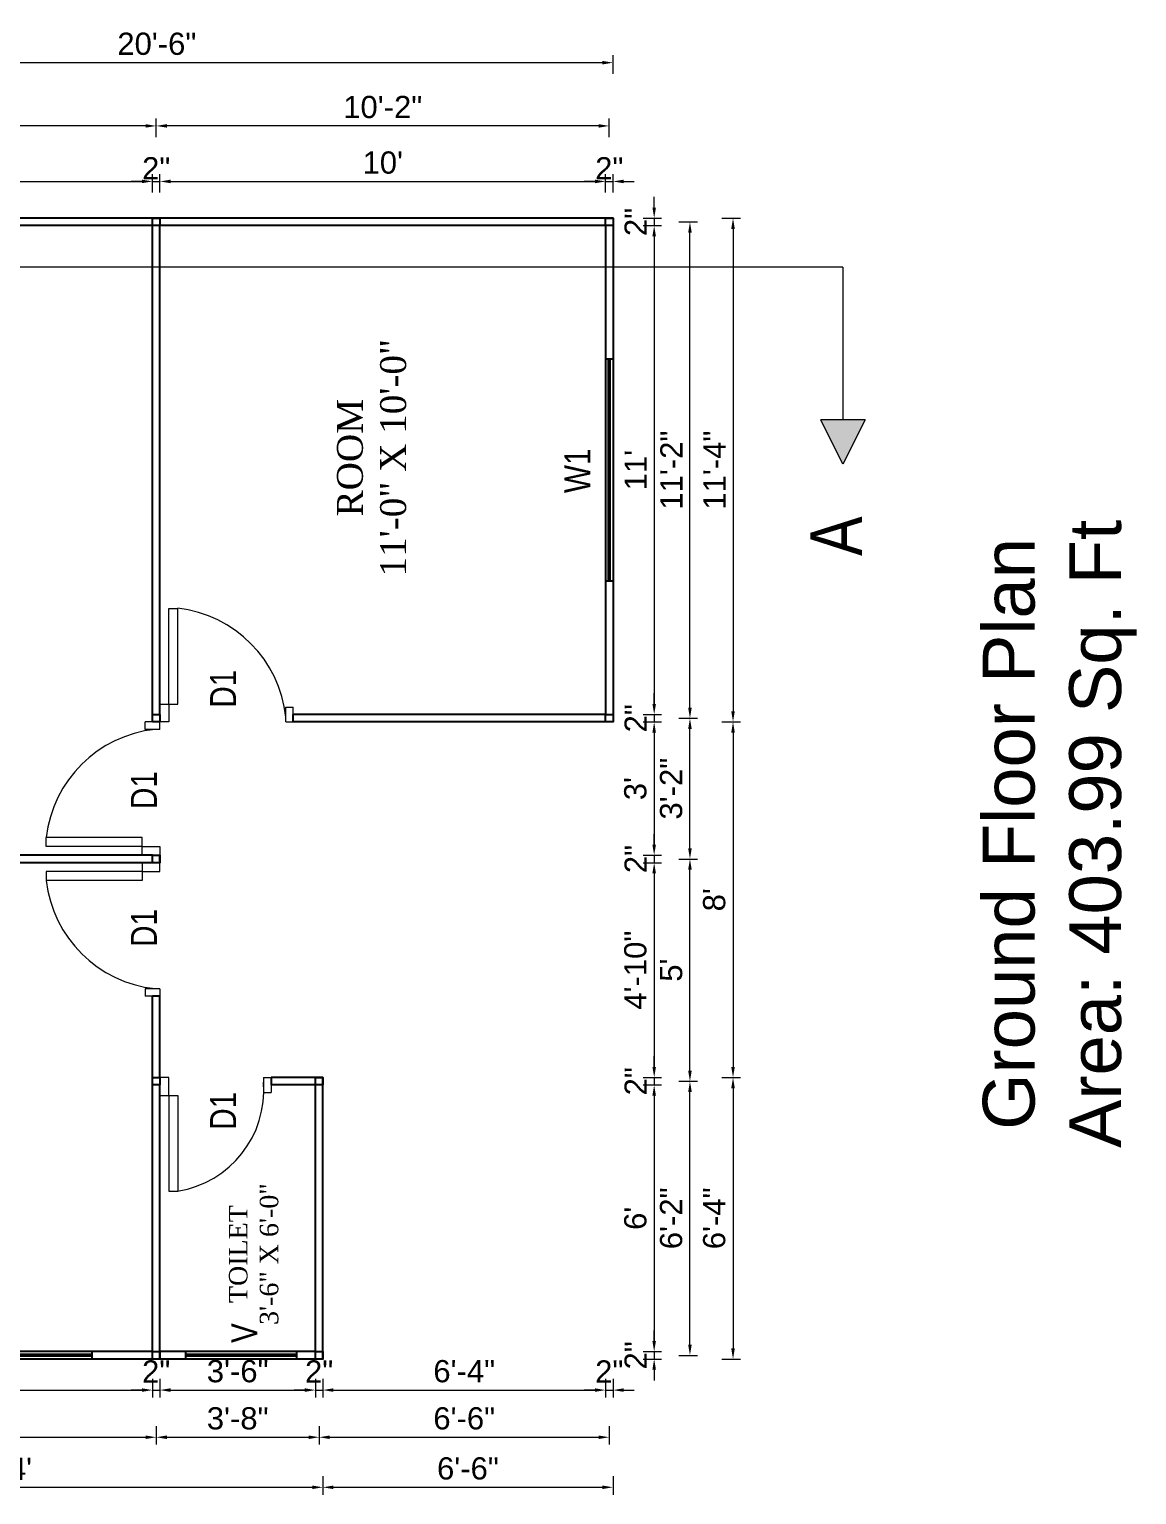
# Model space of a CAD drawing. Header units: inches. Extents: x 367408 to 389323, y -53247 to -41521.
# Drawn here: x 378810.4 to 379109.4, y -51469.4 to -51073.8 of the extents above; entities that cross this region are included whole.
import ezdxf

# ---------------------------------------------------------------- set-up
doc = ezdxf.new("R2010")
doc.units = ezdxf.units.IN
doc.header["$LTSCALE"] = 2
doc.header["$MEASUREMENT"] = 0
doc.header["$PDMODE"] = 34
doc.layers.get('0').update_dxf_attribs({"linetype": 'CONTINUOUS'})
doc.layers.get('DEFPOINTS').update_dxf_attribs({"color": 141, "linetype": 'CONTINUOUS'})
for name, color, linetype, lineweight in [('dimension', 160, 'CONTINUOUS', 15), ('OUTLINE', 1, 'CONTINUOUS', 25), ('steps', 253, 'CONTINUOUS', 20)]:
    doc.layers.add(name, color=color, linetype=linetype, lineweight=lineweight)
doc.styles.add('Lettring Text', font='arial.ttf')
doc.styles.get("Standard").update_dxf_attribs({"font": 'ARIALN.TTF'})
doc.dimstyles.new('Copy of Standard', dxfattribs={"dimtxt": 6, "dimasz": 2.875, "dimexe": 2, "dimexo": 4, "dimgap": 2, "dimtad": 1, "dimdec": 0, "dimrnd": 1, "dimzin": 0, "dimdsep": 46, "dimlunit": 4, "dimtxsty": 'Lettring Text', "dimcen": 0.1, "dimclrd": 7, "dimclre": 7, "dimclrt": 7, "dimazin": 0, "dimtfac": 0.645, "dimtdec": 0, "dimtmove": 1, "dimatfit": 0, "dimfxl": 3, "dimfxlon": 1, "dimtfillclr": 256, "dimtolj": 1, "dimtzin": 0, "dimlwd": -1, "dimlwe": -1, "dimarcsym": 2})

# ---------------------------------------------------------------- blocks, each defined once
blk = doc.blocks.new('*D1173')
at = {"layer": 'DEFPOINTS', "color": 0, "ltscale": 0.5, "transparency": 16777216}
for p in [(378968.04, -51124.83), (378968.04, -51126.83), (378979.16, -51126.83)]:
    blk.add_point(p, dxfattribs=at)
at = {"layer": 'steps', "color": 7, "ltscale": 0.5, "transparency": 16777216}
for p, q in [((378979.16, -51121.95), (378979.16, -51119.08)), ((378976.16, -51124.83), (378981.16, -51124.83)), ((378976.16, -51126.83), (378981.16, -51126.83)), ((378979.16, -51124.83), (378979.16, -51126.83)), ((378979.16, -51129.7), (378979.16, -51132.58))]:
    blk.add_line(p, q, dxfattribs=at)
for points in [[(378978.68, -51121.95), (378979.64, -51121.95), (378979.16, -51124.83)], [(378978.68, -51129.7), (378979.64, -51129.7), (378979.16, -51126.83)]]:
    blk.add_solid(points, dxfattribs=at)
at = {"layer": 'steps', "color": 7, "ltscale": 0.5, "transparency": 16777216, "insert": (378974.15, -51125.83), "char_height": 6, "attachment_point": 5, "rotation": 90, "style": 'Lettring Text'}
blk.add_mtext('\\A1;2"', dxfattribs=at)
blk = doc.blocks.new('*D1174')
at = {"layer": 'DEFPOINTS', "color": 0, "ltscale": 0.5, "transparency": 16777216}
for p in [(378968.04, -51126.83), (378968.04, -51258.83), (378979.16, -51258.83)]:
    blk.add_point(p, dxfattribs=at)
at = {"layer": 'steps', "color": 7, "ltscale": 0.5, "transparency": 16777216}
for p, q in [((378976.16, -51126.83), (378981.16, -51126.83)), ((378979.16, -51129.7), (378979.16, -51255.95)), ((378976.16, -51258.83), (378981.16, -51258.83))]:
    blk.add_line(p, q, dxfattribs=at)
for points in [[(378978.68, -51129.7), (378979.64, -51129.7), (378979.16, -51126.83)], [(378978.68, -51255.95), (378979.64, -51255.95), (378979.16, -51258.83)]]:
    blk.add_solid(points, dxfattribs=at)
at = {"layer": 'steps', "color": 7, "ltscale": 0.5, "transparency": 16777216, "insert": (378974.15, -51192.83), "char_height": 6, "attachment_point": 5, "rotation": 90, "style": 'Lettring Text'}
blk.add_mtext("\\A1;11'", dxfattribs=at)
blk = doc.blocks.new('*D1175')
at = {"layer": 'DEFPOINTS', "color": 0, "ltscale": 0.5, "transparency": 16777216}
for p in [(378968.04, -51258.83), (378968.04, -51260.83), (378979.16, -51260.83)]:
    blk.add_point(p, dxfattribs=at)
at = {"layer": 'steps', "color": 7, "ltscale": 0.5, "transparency": 16777216}
for p, q in [((378979.16, -51255.95), (378979.16, -51253.08)), ((378976.16, -51258.83), (378981.16, -51258.83)), ((378976.16, -51260.83), (378981.16, -51260.83)), ((378979.16, -51258.83), (378979.16, -51260.83)), ((378979.16, -51263.7), (378979.16, -51266.58))]:
    blk.add_line(p, q, dxfattribs=at)
for points in [[(378978.68, -51255.95), (378979.64, -51255.95), (378979.16, -51258.83)], [(378978.68, -51263.7), (378979.64, -51263.7), (378979.16, -51260.83)]]:
    blk.add_solid(points, dxfattribs=at)
at = {"layer": 'steps', "color": 7, "ltscale": 0.5, "transparency": 16777216, "insert": (378974.15, -51259.83), "char_height": 6, "attachment_point": 5, "rotation": 90, "style": 'Lettring Text'}
blk.add_mtext('\\A1;2"', dxfattribs=at)
blk = doc.blocks.new('*D1176')
at = {"layer": 'DEFPOINTS', "color": 0, "ltscale": 0.5, "transparency": 16777216}
for p in [(378968.04, -51260.83), (378845.7, -51296.83), (378979.16, -51296.83)]:
    blk.add_point(p, dxfattribs=at)
at = {"layer": 'steps', "color": 7, "ltscale": 0.5, "transparency": 16777216}
for p, q in [((378976.16, -51260.83), (378981.16, -51260.83)), ((378979.16, -51263.7), (378979.16, -51293.95)), ((378976.16, -51296.83), (378981.16, -51296.83))]:
    blk.add_line(p, q, dxfattribs=at)
for points in [[(378978.68, -51263.7), (378979.64, -51263.7), (378979.16, -51260.83)], [(378978.68, -51293.95), (378979.64, -51293.95), (378979.16, -51296.83)]]:
    blk.add_solid(points, dxfattribs=at)
at = {"layer": 'steps', "color": 7, "ltscale": 0.5, "transparency": 16777216, "insert": (378974.09, -51278.83), "char_height": 6, "attachment_point": 5, "rotation": 90, "style": 'Lettring Text'}
blk.add_mtext("\\A1;3'", dxfattribs=at)
blk = doc.blocks.new('*D1177')
at = {"layer": 'DEFPOINTS', "color": 0, "ltscale": 0.5, "transparency": 16777216}
for p in [(378845.7, -51296.83), (378845.7, -51298.83), (378979.16, -51298.83)]:
    blk.add_point(p, dxfattribs=at)
at = {"layer": 'steps', "color": 7, "ltscale": 0.5, "transparency": 16777216}
for p, q in [((378979.16, -51293.95), (378979.16, -51291.08)), ((378976.16, -51296.83), (378981.16, -51296.83)), ((378979.16, -51296.83), (378979.16, -51298.83)), ((378976.16, -51298.83), (378981.16, -51298.83)), ((378979.16, -51301.7), (378979.16, -51304.58))]:
    blk.add_line(p, q, dxfattribs=at)
for points in [[(378978.68, -51293.95), (378979.64, -51293.95), (378979.16, -51296.83)], [(378978.68, -51301.7), (378979.64, -51301.7), (378979.16, -51298.83)]]:
    blk.add_solid(points, dxfattribs=at)
at = {"layer": 'steps', "color": 7, "ltscale": 0.5, "transparency": 16777216, "insert": (378974.15, -51297.83), "char_height": 6, "attachment_point": 5, "rotation": 90, "style": 'Lettring Text'}
blk.add_mtext('\\A1;2"', dxfattribs=at)
blk = doc.blocks.new('*D1178')
at = {"layer": 'DEFPOINTS', "color": 0, "ltscale": 0.5, "transparency": 16777216}
for p in [(378845.7, -51298.83), (378889.7, -51356.83), (378979.16, -51356.83)]:
    blk.add_point(p, dxfattribs=at)
at = {"layer": 'steps', "color": 7, "ltscale": 0.5, "transparency": 16777216}
for p, q in [((378976.16, -51298.83), (378981.16, -51298.83)), ((378979.16, -51301.7), (378979.16, -51353.95)), ((378976.16, -51356.83), (378981.16, -51356.83))]:
    blk.add_line(p, q, dxfattribs=at)
for points in [[(378978.68, -51301.7), (378979.64, -51301.7), (378979.16, -51298.83)], [(378978.68, -51353.95), (378979.64, -51353.95), (378979.16, -51356.83)]]:
    blk.add_solid(points, dxfattribs=at)
at = {"layer": 'steps', "color": 7, "ltscale": 0.5, "transparency": 16777216, "insert": (378974.1, -51327.83), "char_height": 6, "attachment_point": 5, "rotation": 90, "style": 'Lettring Text'}
blk.add_mtext('\\A1;4\'-10"', dxfattribs=at)
blk = doc.blocks.new('*D1179')
at = {"layer": 'DEFPOINTS', "color": 0, "ltscale": 0.5, "transparency": 16777216}
for p in [(378889.7, -51356.83), (378889.7, -51358.83), (378979.16, -51358.83)]:
    blk.add_point(p, dxfattribs=at)
at = {"layer": 'steps', "color": 7, "ltscale": 0.5, "transparency": 16777216}
for p, q in [((378979.16, -51353.95), (378979.16, -51351.08)), ((378976.16, -51356.83), (378981.16, -51356.83)), ((378979.16, -51356.83), (378979.16, -51358.83)), ((378976.16, -51358.83), (378981.16, -51358.83)), ((378979.16, -51361.7), (378979.16, -51364.58))]:
    blk.add_line(p, q, dxfattribs=at)
for points in [[(378978.68, -51353.95), (378979.64, -51353.95), (378979.16, -51356.83)], [(378978.68, -51361.7), (378979.64, -51361.7), (378979.16, -51358.83)]]:
    blk.add_solid(points, dxfattribs=at)
at = {"layer": 'steps', "color": 7, "ltscale": 0.5, "transparency": 16777216, "insert": (378974.15, -51357.83), "char_height": 6, "attachment_point": 5, "rotation": 90, "style": 'Lettring Text'}
blk.add_mtext('\\A1;2"', dxfattribs=at)
blk = doc.blocks.new('*D1180')
at = {"layer": 'DEFPOINTS', "color": 0, "ltscale": 0.5, "transparency": 16777216}
for p in [(378889.7, -51358.83), (378889.7, -51430.83), (378979.16, -51430.83)]:
    blk.add_point(p, dxfattribs=at)
at = {"layer": 'steps', "color": 7, "ltscale": 0.5, "transparency": 16777216}
for p, q in [((378976.16, -51358.83), (378981.16, -51358.83)), ((378979.16, -51361.7), (378979.16, -51427.95)), ((378976.16, -51430.83), (378981.16, -51430.83))]:
    blk.add_line(p, q, dxfattribs=at)
for points in [[(378978.68, -51361.7), (378979.64, -51361.7), (378979.16, -51358.83)], [(378978.68, -51427.95), (378979.64, -51427.95), (378979.16, -51430.83)]]:
    blk.add_solid(points, dxfattribs=at)
at = {"layer": 'steps', "color": 7, "ltscale": 0.5, "transparency": 16777216, "insert": (378974.1, -51394.83), "char_height": 6, "attachment_point": 5, "rotation": 90, "style": 'Lettring Text'}
blk.add_mtext("\\A1;6'", dxfattribs=at)
blk = doc.blocks.new('*D1181')
at = {"layer": 'DEFPOINTS', "color": 0, "ltscale": 0.5, "transparency": 16777216}
for p in [(378889.7, -51430.83), (378889.7, -51432.83), (378979.16, -51432.83)]:
    blk.add_point(p, dxfattribs=at)
at = {"layer": 'steps', "color": 7, "ltscale": 0.5, "transparency": 16777216}
for p, q in [((378979.16, -51427.95), (378979.16, -51425.08)), ((378976.16, -51430.83), (378981.16, -51430.83)), ((378979.16, -51430.83), (378979.16, -51432.83)), ((378976.16, -51432.83), (378981.16, -51432.83)), ((378979.16, -51435.7), (378979.16, -51438.58))]:
    blk.add_line(p, q, dxfattribs=at)
for points in [[(378978.68, -51427.95), (378979.64, -51427.95), (378979.16, -51430.83)], [(378978.68, -51435.7), (378979.64, -51435.7), (378979.16, -51432.83)]]:
    blk.add_solid(points, dxfattribs=at)
at = {"layer": 'steps', "color": 7, "ltscale": 0.5, "transparency": 16777216, "insert": (378974.15, -51431.83), "char_height": 6, "attachment_point": 5, "rotation": 90, "style": 'Lettring Text'}
blk.add_mtext('\\A1;2"', dxfattribs=at)
blk = doc.blocks.new('*D1182')
at = {"layer": 'DEFPOINTS', "color": 0, "ltscale": 0.5, "transparency": 16777216}
for p in [(378888.7, -51357.83), (378988.82, -51357.83), (378888.7, -51431.83)]:
    blk.add_point(p, dxfattribs=at)
at = {"layer": 'steps', "color": 7, "ltscale": 0.5, "transparency": 16777216}
for p, q in [((378985.82, -51357.83), (378990.82, -51357.83)), ((378988.82, -51428.95), (378988.82, -51360.7)), ((378985.82, -51431.83), (378990.82, -51431.83))]:
    blk.add_line(p, q, dxfattribs=at)
for points in [[(378988.34, -51360.7), (378989.3, -51360.7), (378988.82, -51357.83)], [(378988.34, -51428.95), (378989.3, -51428.95), (378988.82, -51431.83)]]:
    blk.add_solid(points, dxfattribs=at)
at = {"layer": 'steps', "color": 7, "ltscale": 0.5, "transparency": 16777216, "insert": (378983.76, -51394.83), "char_height": 6, "attachment_point": 5, "rotation": 90, "style": 'Lettring Text'}
blk.add_mtext('\\A1;6\'-2"', dxfattribs=at)
blk = doc.blocks.new('*D1183')
at = {"layer": 'DEFPOINTS', "color": 0, "ltscale": 0.5, "transparency": 16777216}
for p in [(378844.7, -51297.83), (378988.82, -51297.83), (378888.7, -51357.83)]:
    blk.add_point(p, dxfattribs=at)
at = {"layer": 'steps', "color": 7, "ltscale": 0.5, "transparency": 16777216}
for p, q in [((378985.82, -51297.83), (378990.82, -51297.83)), ((378988.82, -51354.95), (378988.82, -51300.7)), ((378985.82, -51357.83), (378990.82, -51357.83))]:
    blk.add_line(p, q, dxfattribs=at)
for points in [[(378988.34, -51300.7), (378989.3, -51300.7), (378988.82, -51297.83)], [(378988.34, -51354.95), (378989.3, -51354.95), (378988.82, -51357.83)]]:
    blk.add_solid(points, dxfattribs=at)
at = {"layer": 'steps', "color": 7, "ltscale": 0.5, "transparency": 16777216, "insert": (378983.77, -51327.83), "char_height": 6, "attachment_point": 5, "rotation": 90, "style": 'Lettring Text'}
blk.add_mtext("\\A1;5'", dxfattribs=at)
blk = doc.blocks.new('*D1184')
at = {"layer": 'DEFPOINTS', "color": 0, "ltscale": 0.5, "transparency": 16777216}
for p in [(378844.7, -51259.83), (378988.82, -51259.83), (378844.7, -51297.83)]:
    blk.add_point(p, dxfattribs=at)
at = {"layer": 'steps', "color": 7, "ltscale": 0.5, "transparency": 16777216}
for p, q in [((378985.82, -51259.83), (378990.82, -51259.83)), ((378988.82, -51294.95), (378988.82, -51262.7)), ((378985.82, -51297.83), (378990.82, -51297.83))]:
    blk.add_line(p, q, dxfattribs=at)
for points in [[(378988.34, -51262.7), (378989.3, -51262.7), (378988.82, -51259.83)], [(378988.34, -51294.95), (378989.3, -51294.95), (378988.82, -51297.83)]]:
    blk.add_solid(points, dxfattribs=at)
at = {"layer": 'steps', "color": 7, "ltscale": 0.5, "transparency": 16777216, "insert": (378983.76, -51278.83), "char_height": 6, "attachment_point": 5, "rotation": 90, "style": 'Lettring Text'}
blk.add_mtext('\\A1;3\'-2"', dxfattribs=at)
blk = doc.blocks.new('*D1185')
at = {"layer": 'DEFPOINTS', "color": 0, "ltscale": 0.5, "transparency": 16777216}
for p in [(378967.04, -51125.83), (378988.82, -51125.83), (378844.7, -51259.83)]:
    blk.add_point(p, dxfattribs=at)
at = {"layer": 'steps', "color": 7, "ltscale": 0.5, "transparency": 16777216}
for p, q in [((378985.82, -51125.83), (378990.82, -51125.83)), ((378988.82, -51256.95), (378988.82, -51128.7)), ((378985.82, -51259.83), (378990.82, -51259.83))]:
    blk.add_line(p, q, dxfattribs=at)
for points in [[(378988.34, -51128.7), (378989.3, -51128.7), (378988.82, -51125.83)], [(378988.34, -51256.95), (378989.3, -51256.95), (378988.82, -51259.83)]]:
    blk.add_solid(points, dxfattribs=at)
at = {"layer": 'steps', "color": 7, "ltscale": 0.5, "transparency": 16777216, "insert": (378983.81, -51192.83), "char_height": 6, "attachment_point": 5, "rotation": 90, "style": 'Lettring Text'}
blk.add_mtext('\\A1;11\'-2"', dxfattribs=at)
blk = doc.blocks.new('*D1186')
at = {"layer": 'DEFPOINTS', "color": 0, "ltscale": 0.5, "transparency": 16777216}
for p in [(378968.04, -51124.83), (378968.04, -51260.83), (379000.45, -51260.83)]:
    blk.add_point(p, dxfattribs=at)
at = {"layer": 'steps', "color": 7, "ltscale": 0.5, "transparency": 16777216}
for p, q in [((378997.45, -51124.83), (379002.45, -51124.83)), ((379000.45, -51127.7), (379000.45, -51257.95)), ((378997.45, -51260.83), (379002.45, -51260.83))]:
    blk.add_line(p, q, dxfattribs=at)
for points in [[(378999.97, -51127.7), (379000.93, -51127.7), (379000.45, -51124.83)], [(378999.97, -51257.95), (379000.93, -51257.95), (379000.45, -51260.83)]]:
    blk.add_solid(points, dxfattribs=at)
at = {"layer": 'steps', "color": 7, "ltscale": 0.5, "transparency": 16777216, "insert": (378995.44, -51192.83), "char_height": 6, "attachment_point": 5, "rotation": 90, "style": 'Lettring Text'}
blk.add_mtext('\\A1;11\'-4"', dxfattribs=at)
blk = doc.blocks.new('*D1187')
at = {"layer": 'DEFPOINTS', "color": 0, "ltscale": 0.5, "transparency": 16777216}
for p in [(378968.04, -51260.83), (378889.7, -51356.83), (379000.45, -51356.83)]:
    blk.add_point(p, dxfattribs=at)
at = {"layer": 'steps', "color": 7, "ltscale": 0.5, "transparency": 16777216}
for p, q in [((378997.45, -51260.83), (379002.45, -51260.83)), ((379000.45, -51263.7), (379000.45, -51353.95)), ((378997.45, -51356.83), (379002.45, -51356.83))]:
    blk.add_line(p, q, dxfattribs=at)
for points in [[(378999.97, -51263.7), (379000.93, -51263.7), (379000.45, -51260.83)], [(378999.97, -51353.95), (379000.93, -51353.95), (379000.45, -51356.83)]]:
    blk.add_solid(points, dxfattribs=at)
at = {"layer": 'steps', "color": 7, "ltscale": 0.5, "transparency": 16777216, "insert": (378995.39, -51308.83), "char_height": 6, "attachment_point": 5, "rotation": 90, "style": 'Lettring Text'}
blk.add_mtext("\\A1;8'", dxfattribs=at)
blk = doc.blocks.new('*D1188')
at = {"layer": 'DEFPOINTS', "color": 0, "ltscale": 0.5, "transparency": 16777216}
for p in [(378889.7, -51356.83), (378889.7, -51432.83), (379000.45, -51432.83)]:
    blk.add_point(p, dxfattribs=at)
at = {"layer": 'steps', "color": 7, "ltscale": 0.5, "transparency": 16777216}
for p, q in [((378997.45, -51356.83), (379002.45, -51356.83)), ((379000.45, -51359.7), (379000.45, -51429.95)), ((378997.45, -51432.83), (379002.45, -51432.83))]:
    blk.add_line(p, q, dxfattribs=at)
for points in [[(378999.97, -51359.7), (379000.93, -51359.7), (379000.45, -51356.83)], [(378999.97, -51429.95), (379000.93, -51429.95), (379000.45, -51432.83)]]:
    blk.add_solid(points, dxfattribs=at)
at = {"layer": 'steps', "color": 7, "ltscale": 0.5, "transparency": 16777216, "insert": (378995.39, -51394.83), "char_height": 6, "attachment_point": 5, "rotation": 90, "style": 'Lettring Text'}
blk.add_mtext('\\A1;6\'-4"', dxfattribs=at)
blk = doc.blocks.new('*D1190')
at = {"layer": 'DEFPOINTS', "color": 0, "ltscale": 0.5, "transparency": 16777216}
for p in [(378723.7, -51432.83), (378843.7, -51432.83), (378843.7, -51441.21)]:
    blk.add_point(p, dxfattribs=at)
at = {"layer": 'steps', "color": 7, "ltscale": 0.5, "transparency": 16777216}
for p, q in [((378723.7, -51438.21), (378723.7, -51443.21)), ((378843.7, -51438.21), (378843.7, -51443.21)), ((378726.57, -51441.21), (378840.82, -51441.21))]:
    blk.add_line(p, q, dxfattribs=at)
for points in [[(378726.57, -51440.73), (378726.57, -51441.68), (378723.7, -51441.21)], [(378840.82, -51440.73), (378840.82, -51441.68), (378843.7, -51441.21)]]:
    blk.add_solid(points, dxfattribs=at)
at = {"layer": 'steps', "color": 7, "ltscale": 0.5, "transparency": 16777216, "insert": (378783.7, -51436.14), "char_height": 6, "attachment_point": 5, "style": 'Lettring Text'}
blk.add_mtext("\\A1;10'", dxfattribs=at)
blk = doc.blocks.new('*D1191')
at = {"layer": 'DEFPOINTS', "color": 0, "ltscale": 0.5, "transparency": 16777216}
for p in [(378843.7, -51432.83), (378845.7, -51432.83), (378845.7, -51441.21)]:
    blk.add_point(p, dxfattribs=at)
at = {"layer": 'steps', "color": 7, "ltscale": 0.5, "transparency": 16777216}
for p, q in [((378843.7, -51438.21), (378843.7, -51443.21)), ((378845.7, -51438.21), (378845.7, -51443.21)), ((378840.82, -51441.21), (378837.95, -51441.21)), ((378843.7, -51441.21), (378845.7, -51441.21)), ((378848.57, -51441.21), (378851.45, -51441.21))]:
    blk.add_line(p, q, dxfattribs=at)
for points in [[(378840.82, -51440.73), (378840.82, -51441.68), (378843.7, -51441.21)], [(378848.57, -51440.73), (378848.57, -51441.68), (378845.7, -51441.21)]]:
    blk.add_solid(points, dxfattribs=at)
at = {"layer": 'steps', "color": 7, "ltscale": 0.5, "transparency": 16777216, "insert": (378844.7, -51436.19), "char_height": 6, "attachment_point": 5, "style": 'Lettring Text'}
blk.add_mtext('\\A1;2"', dxfattribs=at)
blk = doc.blocks.new('*D1192')
at = {"layer": 'DEFPOINTS', "color": 0, "ltscale": 0.5, "transparency": 16777216}
for p in [(378845.7, -51432.83), (378887.7, -51432.83), (378887.7, -51441.21)]:
    blk.add_point(p, dxfattribs=at)
at = {"layer": 'steps', "color": 7, "ltscale": 0.5, "transparency": 16777216}
for p, q in [((378845.7, -51438.21), (378845.7, -51443.21)), ((378887.7, -51438.21), (378887.7, -51443.21)), ((378848.57, -51441.21), (378884.82, -51441.21))]:
    blk.add_line(p, q, dxfattribs=at)
for points in [[(378848.57, -51440.73), (378848.57, -51441.68), (378845.7, -51441.21)], [(378884.82, -51440.73), (378884.82, -51441.68), (378887.7, -51441.21)]]:
    blk.add_solid(points, dxfattribs=at)
at = {"layer": 'steps', "color": 7, "ltscale": 0.5, "transparency": 16777216, "insert": (378866.7, -51436.14), "char_height": 6, "attachment_point": 5, "style": 'Lettring Text'}
blk.add_mtext('\\A1;3\'-6"', dxfattribs=at)
blk = doc.blocks.new('*D1193')
at = {"layer": 'DEFPOINTS', "color": 0, "ltscale": 0.5, "transparency": 16777216}
for p in [(378887.7, -51432.83), (378889.7, -51432.83), (378889.7, -51441.21)]:
    blk.add_point(p, dxfattribs=at)
at = {"layer": 'steps', "color": 7, "ltscale": 0.5, "transparency": 16777216}
for p, q in [((378887.7, -51438.21), (378887.7, -51443.21)), ((378889.7, -51438.21), (378889.7, -51443.21)), ((378884.82, -51441.21), (378881.95, -51441.21)), ((378887.7, -51441.21), (378889.7, -51441.21)), ((378892.57, -51441.21), (378895.45, -51441.21))]:
    blk.add_line(p, q, dxfattribs=at)
for points in [[(378884.82, -51440.73), (378884.82, -51441.68), (378887.7, -51441.21)], [(378892.57, -51440.73), (378892.57, -51441.68), (378889.7, -51441.21)]]:
    blk.add_solid(points, dxfattribs=at)
at = {"layer": 'steps', "color": 7, "ltscale": 0.5, "transparency": 16777216, "insert": (378888.7, -51436.19), "char_height": 6, "attachment_point": 5, "style": 'Lettring Text'}
blk.add_mtext('\\A1;2"', dxfattribs=at)
blk = doc.blocks.new('*D1194')
at = {"layer": 'DEFPOINTS', "color": 0, "ltscale": 0.5, "transparency": 16777216}
for p in [(378966.04, -51260.83), (378889.7, -51432.83), (378966.04, -51441.21)]:
    blk.add_point(p, dxfattribs=at)
at = {"layer": 'steps', "color": 7, "ltscale": 0.5, "transparency": 16777216}
for p, q in [((378889.7, -51438.21), (378889.7, -51443.21)), ((378966.04, -51438.21), (378966.04, -51443.21)), ((378892.57, -51441.21), (378963.16, -51441.21))]:
    blk.add_line(p, q, dxfattribs=at)
for points in [[(378892.57, -51440.73), (378892.57, -51441.68), (378889.7, -51441.21)], [(378963.16, -51440.73), (378963.16, -51441.68), (378966.04, -51441.21)]]:
    blk.add_solid(points, dxfattribs=at)
at = {"layer": 'steps', "color": 7, "ltscale": 0.5, "transparency": 16777216, "insert": (378927.87, -51436.14), "char_height": 6, "attachment_point": 5, "style": 'Lettring Text'}
blk.add_mtext('\\A1;6\'-4"', dxfattribs=at)
blk = doc.blocks.new('*D1195')
at = {"layer": 'DEFPOINTS', "color": 0, "ltscale": 0.5, "transparency": 16777216}
for p in [(378966.04, -51260.83), (378968.04, -51260.83), (378968.04, -51441.21)]:
    blk.add_point(p, dxfattribs=at)
at = {"layer": 'steps', "color": 7, "ltscale": 0.5, "transparency": 16777216}
for p, q in [((378966.04, -51438.21), (378966.04, -51443.21)), ((378968.04, -51438.21), (378968.04, -51443.21)), ((378963.16, -51441.21), (378960.29, -51441.21)), ((378966.04, -51441.21), (378968.04, -51441.21)), ((378970.91, -51441.21), (378973.79, -51441.21))]:
    blk.add_line(p, q, dxfattribs=at)
for points in [[(378963.16, -51440.73), (378963.16, -51441.68), (378966.04, -51441.21)], [(378970.91, -51440.73), (378970.91, -51441.68), (378968.04, -51441.21)]]:
    blk.add_solid(points, dxfattribs=at)
at = {"layer": 'steps', "color": 7, "ltscale": 0.5, "transparency": 16777216, "insert": (378967.04, -51436.19), "char_height": 6, "attachment_point": 5, "style": 'Lettring Text'}
blk.add_mtext('\\A1;2"', dxfattribs=at)
blk = doc.blocks.new('*D1196')
at = {"layer": 'DEFPOINTS', "color": 0, "ltscale": 0.5, "transparency": 16777216}
for p in [(378722.7, -51431.83), (378844.7, -51431.83), (378844.7, -51453.94)]:
    blk.add_point(p, dxfattribs=at)
at = {"layer": 'steps', "color": 7, "ltscale": 0.5, "transparency": 16777216}
for p, q in [((378722.7, -51450.94), (378722.7, -51455.94)), ((378844.7, -51450.94), (378844.7, -51455.94)), ((378725.57, -51453.94), (378841.82, -51453.94))]:
    blk.add_line(p, q, dxfattribs=at)
for points in [[(378725.57, -51453.46), (378725.57, -51454.42), (378722.7, -51453.94)], [(378841.82, -51453.46), (378841.82, -51454.42), (378844.7, -51453.94)]]:
    blk.add_solid(points, dxfattribs=at)
at = {"layer": 'steps', "color": 7, "ltscale": 0.5, "transparency": 16777216, "insert": (378783.7, -51448.87), "char_height": 6, "attachment_point": 5, "style": 'Lettring Text'}
blk.add_mtext('\\A1;10\'-2"', dxfattribs=at)
blk = doc.blocks.new('*D1197')
at = {"layer": 'DEFPOINTS', "color": 0, "ltscale": 0.5, "transparency": 16777216}
for p in [(378844.7, -51431.83), (378888.7, -51431.83), (378888.7, -51453.94)]:
    blk.add_point(p, dxfattribs=at)
at = {"layer": 'steps', "color": 7, "ltscale": 0.5, "transparency": 16777216}
for p, q in [((378844.7, -51450.94), (378844.7, -51455.94)), ((378888.7, -51450.94), (378888.7, -51455.94)), ((378847.57, -51453.94), (378885.82, -51453.94))]:
    blk.add_line(p, q, dxfattribs=at)
for points in [[(378847.57, -51453.46), (378847.57, -51454.42), (378844.7, -51453.94)], [(378885.82, -51453.46), (378885.82, -51454.42), (378888.7, -51453.94)]]:
    blk.add_solid(points, dxfattribs=at)
at = {"layer": 'steps', "color": 7, "ltscale": 0.5, "transparency": 16777216, "insert": (378866.7, -51448.87), "char_height": 6, "attachment_point": 5, "style": 'Lettring Text'}
blk.add_mtext('\\A1;3\'-8"', dxfattribs=at)
blk = doc.blocks.new('*D1198')
at = {"layer": 'DEFPOINTS', "color": 0, "ltscale": 0.5, "transparency": 16777216}
for p in [(378967.04, -51259.83), (378888.7, -51431.83), (378967.04, -51453.94)]:
    blk.add_point(p, dxfattribs=at)
at = {"layer": 'steps', "color": 7, "ltscale": 0.5, "transparency": 16777216}
for p, q in [((378888.7, -51450.94), (378888.7, -51455.94)), ((378967.04, -51450.94), (378967.04, -51455.94)), ((378891.57, -51453.94), (378964.16, -51453.94))]:
    blk.add_line(p, q, dxfattribs=at)
for points in [[(378891.57, -51453.46), (378891.57, -51454.42), (378888.7, -51453.94)], [(378964.16, -51453.46), (378964.16, -51454.42), (378967.04, -51453.94)]]:
    blk.add_solid(points, dxfattribs=at)
at = {"layer": 'steps', "color": 7, "ltscale": 0.5, "transparency": 16777216, "insert": (378927.87, -51448.87), "char_height": 6, "attachment_point": 5, "style": 'Lettring Text'}
blk.add_mtext('\\A1;6\'-6"', dxfattribs=at)
blk = doc.blocks.new('*D1199')
at = {"layer": 'DEFPOINTS', "color": 0, "ltscale": 0.5, "transparency": 16777216}
for p in [(378721.7, -51432.83), (378889.7, -51432.83), (378889.7, -51467.45)]:
    blk.add_point(p, dxfattribs=at)
at = {"layer": 'steps', "color": 7, "ltscale": 0.5, "transparency": 16777216}
for p, q in [((378721.7, -51464.45), (378721.7, -51469.45)), ((378724.57, -51467.45), (378886.82, -51467.45)), ((378889.7, -51464.45), (378889.7, -51469.45))]:
    blk.add_line(p, q, dxfattribs=at)
for points in [[(378724.57, -51466.97), (378724.57, -51467.93), (378721.7, -51467.45)], [(378886.82, -51466.97), (378886.82, -51467.93), (378889.7, -51467.45)]]:
    blk.add_solid(points, dxfattribs=at)
at = {"layer": 'steps', "color": 7, "ltscale": 0.5, "transparency": 16777216, "insert": (378805.7, -51462.44), "char_height": 6, "attachment_point": 5, "style": 'Lettring Text'}
blk.add_mtext("\\A1;14'", dxfattribs=at)
blk = doc.blocks.new('*D1200')
at = {"layer": 'DEFPOINTS', "color": 0, "ltscale": 0.5, "transparency": 16777216}
for p in [(378968.04, -51260.83), (378889.7, -51432.83), (378968.04, -51467.45)]:
    blk.add_point(p, dxfattribs=at)
at = {"layer": 'steps', "color": 7, "ltscale": 0.5, "transparency": 16777216}
for p, q in [((378889.7, -51464.45), (378889.7, -51469.45)), ((378892.57, -51467.45), (378965.16, -51467.45)), ((378968.04, -51464.45), (378968.04, -51469.45))]:
    blk.add_line(p, q, dxfattribs=at)
for points in [[(378892.57, -51466.97), (378892.57, -51467.93), (378889.7, -51467.45)], [(378965.16, -51466.97), (378965.16, -51467.93), (378968.04, -51467.45)]]:
    blk.add_solid(points, dxfattribs=at)
at = {"layer": 'steps', "color": 7, "ltscale": 0.5, "transparency": 16777216, "insert": (378928.87, -51462.39), "char_height": 6, "attachment_point": 5, "style": 'Lettring Text'}
blk.add_mtext('\\A1;6\'-6"', dxfattribs=at)
blk = doc.blocks.new('*D1202')
at = {"layer": 'DEFPOINTS', "color": 0, "ltscale": 0.5, "transparency": 16777216}
for p in [(378843.7, -51114.89), (378723.7, -51124.83), (378843.7, -51124.83)]:
    blk.add_point(p, dxfattribs=at)
at = {"layer": 'steps', "color": 7, "ltscale": 0.5, "transparency": 16777216}
for p, q in [((378723.7, -51117.89), (378723.7, -51112.89)), ((378726.57, -51114.89), (378840.82, -51114.89)), ((378843.7, -51117.89), (378843.7, -51112.89))]:
    blk.add_line(p, q, dxfattribs=at)
for points in [[(378726.57, -51114.41), (378726.57, -51115.37), (378723.7, -51114.89)], [(378840.82, -51114.41), (378840.82, -51115.37), (378843.7, -51114.89)]]:
    blk.add_solid(points, dxfattribs=at)
at = {"layer": 'steps', "color": 7, "ltscale": 0.5, "transparency": 16777216, "insert": (378783.7, -51109.83), "char_height": 6, "attachment_point": 5, "style": 'Lettring Text'}
blk.add_mtext("\\A1;10'", dxfattribs=at)
blk = doc.blocks.new('*D1203')
at = {"layer": 'DEFPOINTS', "color": 0, "ltscale": 0.5, "transparency": 16777216}
for p in [(378845.7, -51114.89), (378843.7, -51124.83), (378845.7, -51124.83)]:
    blk.add_point(p, dxfattribs=at)
at = {"layer": 'steps', "color": 7, "ltscale": 0.5, "transparency": 16777216}
for p, q in [((378840.82, -51114.89), (378837.95, -51114.89)), ((378843.7, -51117.89), (378843.7, -51112.89)), ((378843.7, -51114.89), (378845.7, -51114.89)), ((378845.7, -51117.89), (378845.7, -51112.89)), ((378848.57, -51114.89), (378851.45, -51114.89))]:
    blk.add_line(p, q, dxfattribs=at)
for points in [[(378840.82, -51114.41), (378840.82, -51115.37), (378843.7, -51114.89)], [(378848.57, -51114.41), (378848.57, -51115.37), (378845.7, -51114.89)]]:
    blk.add_solid(points, dxfattribs=at)
at = {"layer": 'steps', "color": 7, "ltscale": 0.5, "transparency": 16777216, "insert": (378844.7, -51111.34), "char_height": 6, "attachment_point": 5, "style": 'Lettring Text'}
blk.add_mtext('\\A1;2"', dxfattribs=at)
blk = doc.blocks.new('*D1204')
at = {"layer": 'DEFPOINTS', "color": 0, "ltscale": 0.5, "transparency": 16777216}
for p in [(378966.04, -51114.89), (378845.7, -51124.83), (378966.04, -51124.83)]:
    blk.add_point(p, dxfattribs=at)
at = {"layer": 'steps', "color": 7, "ltscale": 0.5, "transparency": 16777216}
for p, q in [((378845.7, -51117.89), (378845.7, -51112.89)), ((378848.57, -51114.89), (378963.16, -51114.89)), ((378966.04, -51117.89), (378966.04, -51112.89))]:
    blk.add_line(p, q, dxfattribs=at)
for points in [[(378848.57, -51114.41), (378848.57, -51115.37), (378845.7, -51114.89)], [(378963.16, -51114.41), (378963.16, -51115.37), (378966.04, -51114.89)]]:
    blk.add_solid(points, dxfattribs=at)
at = {"layer": 'steps', "color": 7, "ltscale": 0.5, "transparency": 16777216, "insert": (378905.87, -51109.83), "char_height": 6, "attachment_point": 5, "style": 'Lettring Text'}
blk.add_mtext("\\A1;10'", dxfattribs=at)
blk = doc.blocks.new('*D1205')
at = {"layer": 'DEFPOINTS', "color": 0, "ltscale": 0.5, "transparency": 16777216}
for p in [(378968.04, -51114.89), (378966.04, -51124.83), (378968.04, -51124.83)]:
    blk.add_point(p, dxfattribs=at)
at = {"layer": 'steps', "color": 7, "ltscale": 0.5, "transparency": 16777216}
for p, q in [((378963.16, -51114.89), (378960.29, -51114.89)), ((378966.04, -51117.89), (378966.04, -51112.89)), ((378966.04, -51114.89), (378968.04, -51114.89)), ((378968.04, -51117.89), (378968.04, -51112.89)), ((378970.91, -51114.89), (378973.79, -51114.89))]:
    blk.add_line(p, q, dxfattribs=at)
for points in [[(378963.16, -51114.41), (378963.16, -51115.37), (378966.04, -51114.89)], [(378970.91, -51114.41), (378970.91, -51115.37), (378968.04, -51114.89)]]:
    blk.add_solid(points, dxfattribs=at)
at = {"layer": 'steps', "color": 7, "ltscale": 0.5, "transparency": 16777216, "insert": (378967.04, -51111.34), "char_height": 6, "attachment_point": 5, "style": 'Lettring Text'}
blk.add_mtext('\\A1;2"', dxfattribs=at)
blk = doc.blocks.new('*D1206')
at = {"layer": 'DEFPOINTS', "color": 0, "ltscale": 0.5, "transparency": 16777216}
for p in [(378844.7, -51099.9), (378844.7, -51125.83), (378967.04, -51125.83)]:
    blk.add_point(p, dxfattribs=at)
at = {"layer": 'steps', "color": 7, "ltscale": 0.5, "transparency": 16777216}
for p, q in [((378844.7, -51102.9), (378844.7, -51097.9)), ((378967.04, -51102.9), (378967.04, -51097.9)), ((378964.16, -51099.9), (378847.57, -51099.9))]:
    blk.add_line(p, q, dxfattribs=at)
for points in [[(378847.57, -51099.42), (378847.57, -51100.37), (378844.7, -51099.9)], [(378964.16, -51099.42), (378964.16, -51100.37), (378967.04, -51099.9)]]:
    blk.add_solid(points, dxfattribs=at)
at = {"layer": 'steps', "color": 7, "ltscale": 0.5, "transparency": 16777216, "insert": (378905.87, -51094.83), "char_height": 6, "attachment_point": 5, "style": 'Lettring Text'}
blk.add_mtext('\\A1;10\'-2"', dxfattribs=at)
blk = doc.blocks.new('*D1207')
at = {"layer": 'DEFPOINTS', "color": 0, "ltscale": 0.5, "transparency": 16777216}
for p in [(378722.7, -51099.9), (378722.7, -51125.83), (378844.7, -51125.83)]:
    blk.add_point(p, dxfattribs=at)
at = {"layer": 'steps', "color": 7, "ltscale": 0.5, "transparency": 16777216}
for p, q in [((378722.7, -51102.9), (378722.7, -51097.9)), ((378844.7, -51102.9), (378844.7, -51097.9)), ((378841.82, -51099.9), (378725.57, -51099.9))]:
    blk.add_line(p, q, dxfattribs=at)
for points in [[(378725.57, -51099.42), (378725.57, -51100.37), (378722.7, -51099.9)], [(378841.82, -51099.42), (378841.82, -51100.37), (378844.7, -51099.9)]]:
    blk.add_solid(points, dxfattribs=at)
at = {"layer": 'steps', "color": 7, "ltscale": 0.5, "transparency": 16777216, "insert": (378783.7, -51094.83), "char_height": 6, "attachment_point": 5, "style": 'Lettring Text'}
blk.add_mtext('\\A1;10\'-2"', dxfattribs=at)
blk = doc.blocks.new('*D1208')
at = {"layer": 'DEFPOINTS', "color": 0, "ltscale": 0.5, "transparency": 16777216}
for p in [(378968.04, -51082.82), (378721.7, -51124.83), (378968.04, -51124.83)]:
    blk.add_point(p, dxfattribs=at)
at = {"layer": 'steps', "color": 7, "ltscale": 0.5, "transparency": 16777216}
for p, q in [((378721.7, -51085.82), (378721.7, -51080.82)), ((378724.57, -51082.82), (378965.16, -51082.82)), ((378968.04, -51085.82), (378968.04, -51080.82))]:
    blk.add_line(p, q, dxfattribs=at)
for points in [[(378724.57, -51082.34), (378724.57, -51083.3), (378721.7, -51082.82)], [(378965.16, -51082.34), (378965.16, -51083.3), (378968.04, -51082.82)]]:
    blk.add_solid(points, dxfattribs=at)
at = {"layer": 'steps', "color": 7, "ltscale": 0.5, "transparency": 16777216, "insert": (378844.87, -51077.76), "char_height": 6, "attachment_point": 5, "style": 'Lettring Text'}
blk.add_mtext('\\A1;20\'-6"', dxfattribs=at)

msp = doc.modelspace()

# ---------------------------------------------------------------- hatches: boundary and pattern name
at = {"linetype": 'ByBlock', "lineweight": 5}
msp.add_hatch(color=7, dxfattribs=at).paths.add_polyline_path([(379030.13, -51191.21), (379036.13, -51179.21), (379024.13, -51179.21)])

# ---------------------------------------------------------------- linework, layer by layer
at = {"color": 7, "linetype": 'ByBlock', "lineweight": 5}
for p, q in [((379030.13, -51138.04), (378659.39, -51138.04)), ((379030.13, -51138.04), (379030.13, -51179.21)), ((379036.13, -51179.21), (379024.13, -51179.21)), ((379030.13, -51191.21), (379024.13, -51179.21)), ((379036.13, -51179.21), (379030.13, -51191.21))]:
    msp.add_line(p, q, dxfattribs=at)
at = {"layer": 'dimension', "ltscale": 7}
for p, q in [((378848.1, -51256.03), (378848.1, -51230.15)), ((378848.1, -51230.15), (378850.5, -51230.15)), ((378850.5, -51256.03), (378850.5, -51230.15)), ((378845.7, -51256.03), (378848.1, -51256.03)), ((378845.7, -51260.83), (378845.7, -51256.03)), ((378848.1, -51256.03), (378848.1, -51260.83)), ((378848.1, -51256.03), (378850.5, -51256.03)), ((378879.7, -51260.83), (378879.7, -51256.83)), ((378879.7, -51256.83), (378881.7, -51256.83)), ((378881.7, -51260.83), (378881.7, -51256.83)), ((378841.7, -51262.83), (378841.7, -51260.83)), ((378845.7, -51260.83), (378841.7, -51260.83)), ((378848.1, -51260.83), (378845.7, -51260.83)), ((378845.7, -51262.83), (378845.7, -51260.83)), ((378879.7, -51260.83), (378881.7, -51260.83)), ((378845.7, -51262.83), (378841.7, -51262.83)), ((378840.9, -51292.03), (378815.02, -51292.03)), ((378815.02, -51294.43), (378815.02, -51292.03)), ((378840.9, -51294.43), (378840.9, -51292.03)), ((378840.9, -51294.43), (378815.02, -51294.43)), ((378840.9, -51296.83), (378840.9, -51294.43)), ((378840.9, -51294.43), (378845.7, -51294.43)), ((378845.7, -51296.83), (378840.9, -51296.83)), ((378845.7, -51294.43), (378845.7, -51296.83)), ((378840.9, -51301.23), (378815.02, -51301.23)), ((378815.02, -51301.23), (378815.02, -51303.63)), ((378840.9, -51298.83), (378840.9, -51301.23)), ((378845.7, -51298.83), (378840.9, -51298.83)), ((378840.9, -51301.23), (378845.7, -51301.23)), ((378840.9, -51301.23), (378840.9, -51303.63)), ((378845.7, -51301.23), (378845.7, -51298.83)), ((378840.9, -51303.63), (378815.02, -51303.63)), ((378845.7, -51332.83), (378841.7, -51332.83)), ((378841.7, -51332.83), (378841.7, -51334.83)), ((378845.7, -51332.83), (378845.7, -51334.83)), ((378845.7, -51334.83), (378841.7, -51334.83)), ((378848.1, -51356.83), (378845.7, -51356.83)), ((378845.7, -51356.83), (378845.7, -51361.63)), ((378848.1, -51361.63), (378848.1, -51356.83)), ((378873.7, -51356.83), (378873.7, -51360.83)), ((378873.7, -51356.83), (378875.7, -51356.83)), ((378875.7, -51356.83), (378875.7, -51360.83)), ((378873.7, -51360.83), (378875.7, -51360.83)), ((378845.7, -51361.63), (378848.1, -51361.63)), ((378848.1, -51361.63), (378848.1, -51387.5)), ((378848.1, -51361.63), (378850.5, -51361.63)), ((378850.5, -51361.63), (378850.5, -51387.5)), ((378848.1, -51387.5), (378850.5, -51387.5))]:
    msp.add_line(p, q, dxfattribs=at)
for centre, radius, start, end in [((378846.82, -51263), 33.06, 5.9987, 83.6173), ((378847.87, -51295.7), 33.06, 95.9987, 173.6173), ((378847.87, -51299.95), 33.06, 186.3827, 264.0013), ((378846.1, -51360.18), 27.67, 279.1337, 4.3044)]:
    msp.add_arc(centre, radius, start, end, dxfattribs=at)
at = {"layer": 'OUTLINE'}
for p, q in [((378968.04, -51124.83), (378721.7, -51124.83)), ((378843.7, -51126.83), (378723.7, -51126.83)), ((378843.7, -51260.83), (378843.7, -51126.83)), ((378966.04, -51126.83), (378845.7, -51126.83)), ((378845.7, -51258.83), (378845.7, -51126.83)), ((378966.04, -51126.83), (378966.04, -51258.83)), ((378968.04, -51124.83), (378968.04, -51260.83)), ((378968.04, -51162.83), (378966.04, -51162.83)), ((378966.79, -51222.83), (378966.79, -51162.83)), ((378967.29, -51222.83), (378967.29, -51162.83)), ((378968.04, -51222.83), (378966.04, -51222.83)), ((378966.04, -51258.83), (378881.7, -51258.83)), ((378881.7, -51260.83), (378881.7, -51258.83)), ((378968.04, -51260.83), (378881.7, -51260.83)), ((378843.7, -51296.83), (378723.7, -51296.83)), ((378845.7, -51298.83), (378845.7, -51296.83)), ((378843.7, -51298.83), (378723.7, -51298.83)), ((378845.7, -51334.83), (378843.7, -51334.83)), ((378843.7, -51430.83), (378843.7, -51334.83)), ((378845.7, -51356.83), (378845.7, -51334.83)), ((378889.7, -51356.83), (378875.7, -51356.83)), ((378875.7, -51356.83), (378875.7, -51358.83)), ((378889.7, -51432.83), (378889.7, -51356.83)), ((378845.7, -51432.83), (378845.7, -51358.83)), ((378887.7, -51358.83), (378875.7, -51358.83)), ((378887.7, -51430.83), (378887.7, -51358.83)), ((378843.7, -51430.83), (378723.7, -51430.83)), ((378827.39, -51431.58), (378767.39, -51431.58)), ((378827.39, -51432.83), (378827.39, -51430.83)), ((378887.7, -51430.83), (378845.7, -51430.83)), ((378852.7, -51432.83), (378852.7, -51430.83)), ((378882.7, -51431.58), (378852.7, -51431.58)), ((378882.7, -51432.83), (378882.7, -51430.83)), ((378845.7, -51432.83), (378721.7, -51432.83)), ((378827.39, -51432.08), (378767.39, -51432.08)), ((378889.7, -51432.83), (378845.7, -51432.83)), ((378882.7, -51432.08), (378852.7, -51432.08))]:
    msp.add_line(p, q, dxfattribs=at)
for points in [[(378843.7, -51126.83), (378843.7, -51124.83), (378845.7, -51124.83), (378845.7, -51126.83)], [(378966.04, -51126.83), (378966.04, -51124.83), (378968.04, -51124.83), (378968.04, -51126.83)], [(378843.7, -51260.83), (378843.7, -51258.83), (378845.7, -51258.83), (378845.7, -51260.83)], [(378966.04, -51260.83), (378966.04, -51258.83), (378968.04, -51258.83), (378968.04, -51260.83)], [(378843.7, -51298.83), (378843.7, -51296.83), (378845.7, -51296.83), (378845.7, -51298.83)], [(378843.7, -51358.83), (378843.7, -51356.83), (378845.7, -51356.83), (378845.7, -51358.83)], [(378887.7, -51358.83), (378887.7, -51356.83), (378889.7, -51356.83), (378889.7, -51358.83)], [(378843.7, -51432.83), (378843.7, -51430.83), (378845.7, -51430.83), (378845.7, -51432.83)], [(378887.7, -51432.83), (378887.7, -51430.83), (378889.7, -51430.83), (378889.7, -51432.83)]]:
    msp.add_lwpolyline(points, close=True, dxfattribs=at)

# ---------------------------------------------------------------- texts
at = {"color": 7, "linetype": 'ByBlock', "lineweight": 5, "char_height": 14, "rotation": 90}
for s, insert, width, attachment_point in [('A', (379035.31, -51205.31), 26.5803, 9), ('{\\fArial CE|b0|i0|c238|p34;Ground Floor Plan\\PArea: \\fArial CE|b0|i0|c0|p34;403.99\\fArial CE|b0|i0|c238|p34; Sq. Ft}', (379088.67, -51291.04), 235.547, 5)]:
    msp.add_mtext(s, dxfattribs=dict(at, insert=insert, width=width, attachment_point=attachment_point))
at = {"layer": 'steps', "color": 7, "ltscale": 0.3, "attachment_point": 2, "rotation": 90}
for s, insert, char_height, width in [('{\\fTimes New Roman|b0|i0|c0|p18;ROOM \\P11\'-0" X 10\'-0"}', (378893.5, -51189.49), 7, 67.5051), ('{\\fTimes New Roman|b0|i0|c0|p18;TOILET\\P3\'-6" X 6\'-0"}', (378864.33, -51404.5), 5, 55.268)]:
    msp.add_mtext(s, dxfattribs=dict(at, insert=insert, char_height=char_height, width=width))
at = {"layer": 'steps', "color": 7, "ltscale": 0.3, "char_height": 7, "attachment_point": 8, "rotation": 90}
for s, insert in [('W1', (378961.92, -51193.01)), ('{\\W1;D1}', (378866.24, -51251.85)), ('{\\W1;D1}', (378844.88, -51279.21)), ('{\\W1;D1}', (378844.88, -51316.44)), ('{\\W1;D1}', (378866.24, -51365.81)), ('V', (378871.96, -51425.82))]:
    msp.add_mtext_dynamic_manual_height_columns(s, width=18.6213, gutter_width=40, heights=[0], dxfattribs=dict(at, insert=insert))

# ---------------------------------------------------------------- dimensions: what is measured, and where the dimension line sits
at = {"layer": 'steps', "ltscale": 0.5}
for base, p1, p2, angle, picture, middle in [((378968.04, -51082.82), (378721.7, -51124.83), (378968.04, -51124.83), 180, '*D1208', (378844.87, -51077.76)), ((378722.7, -51099.9), (378844.7, -51125.83), (378722.7, -51125.83), 180, '*D1207', (378783.7, -51094.83)), ((378844.7, -51099.9), (378967.04, -51125.83), (378844.7, -51125.83), 180, '*D1206', (378905.87, -51094.83)), ((378843.7, -51114.89), (378723.7, -51124.83), (378843.7, -51124.83), 180, '*D1202', (378783.7, -51109.83)), ((378966.04, -51114.89), (378845.7, -51124.83), (378966.04, -51124.83), 180, '*D1204', (378905.87, -51109.83)), ((378988.82, -51125.83), (378844.7, -51259.83), (378967.04, -51125.83), 90, '*D1185', (378983.81, -51192.83)), ((379000.45, -51260.83), (378968.04, -51124.83), (378968.04, -51260.83), 90, '*D1186', (378995.44, -51192.83)), ((378979.16, -51258.83), (378968.04, -51126.83), (378968.04, -51258.83), 90, '*D1174', (378974.15, -51192.83)), ((378988.82, -51259.83), (378844.7, -51297.83), (378844.7, -51259.83), 90, '*D1184', (378983.76, -51278.83)), ((378979.16, -51296.83), (378968.04, -51260.83), (378845.7, -51296.83), 90, '*D1176', (378974.09, -51278.83)), ((378967.04, -51453.94), (378888.7, -51431.83), (378967.04, -51259.83), 180, '*D1198', (378927.87, -51448.87)), ((379000.45, -51356.83), (378968.04, -51260.83), (378889.7, -51356.83), 90, '*D1187', (378995.39, -51308.83)), ((378966.04, -51441.21), (378889.7, -51432.83), (378966.04, -51260.83), 180, '*D1194', (378927.87, -51436.14)), ((378968.04, -51467.45), (378889.7, -51432.83), (378968.04, -51260.83), 180, '*D1200', (378928.87, -51462.39)), ((378988.82, -51297.83), (378888.7, -51357.83), (378844.7, -51297.83), 90, '*D1183', (378983.77, -51327.83)), ((378979.16, -51356.83), (378845.7, -51298.83), (378889.7, -51356.83), 90, '*D1178', (378974.1, -51327.83)), ((379000.45, -51432.83), (378889.7, -51356.83), (378889.7, -51432.83), 90, '*D1188', (378995.39, -51394.83)), ((378988.82, -51357.83), (378888.7, -51431.83), (378888.7, -51357.83), 90, '*D1182', (378983.76, -51394.83)), ((378979.16, -51430.83), (378889.7, -51358.83), (378889.7, -51430.83), 90, '*D1180', (378974.1, -51394.83)), ((378844.7, -51453.94), (378722.7, -51431.83), (378844.7, -51431.83), 180, '*D1196', (378783.7, -51448.87)), ((378888.7, -51453.94), (378844.7, -51431.83), (378888.7, -51431.83), 180, '*D1197', (378866.7, -51448.87)), ((378889.7, -51467.45), (378721.7, -51432.83), (378889.7, -51432.83), 180, '*D1199', (378805.7, -51462.44)), ((378843.7, -51441.21), (378723.7, -51432.83), (378843.7, -51432.83), 180, '*D1190', (378783.7, -51436.14)), ((378887.7, -51441.21), (378845.7, -51432.83), (378887.7, -51432.83), 180, '*D1192', (378866.7, -51436.14))]:
    dim = msp.add_linear_dim(base=base, p1=p1, p2=p2, angle=angle, dimstyle='Copy of Standard', dxfattribs=at)
    dim.commit()
    dim.dimension.update_dxf_attribs({"geometry": picture, "text_midpoint": middle})
for base, p1, p2, angle, picture, middle in [((378845.7, -51114.89), (378843.7, -51124.83), (378845.7, -51124.83), 180, '*D1203', (378844.7, -51116.36)), ((378968.04, -51114.89), (378966.04, -51124.83), (378968.04, -51124.83), 180, '*D1205', (378967.04, -51116.36)), ((378979.16, -51126.83), (378968.04, -51124.83), (378968.04, -51126.83), 90, '*D1173', (378979.16, -51125.83)), ((378979.16, -51260.83), (378968.04, -51258.83), (378968.04, -51260.83), 90, '*D1175', (378979.16, -51259.83)), ((378968.04, -51441.21), (378966.04, -51260.83), (378968.04, -51260.83), 180, '*D1195', (378967.04, -51441.21)), ((378979.16, -51298.83), (378845.7, -51296.83), (378845.7, -51298.83), 90, '*D1177', (378979.16, -51297.83)), ((378979.16, -51358.83), (378889.7, -51356.83), (378889.7, -51358.83), 90, '*D1179', (378979.16, -51357.83)), ((378979.16, -51432.83), (378889.7, -51430.83), (378889.7, -51432.83), 90, '*D1181', (378979.16, -51431.83)), ((378845.7, -51441.21), (378843.7, -51432.83), (378845.7, -51432.83), 180, '*D1191', (378844.7, -51441.21)), ((378889.7, -51441.21), (378887.7, -51432.83), (378889.7, -51432.83), 180, '*D1193', (378888.7, -51441.21))]:
    dim = msp.add_linear_dim(base=base, p1=p1, p2=p2, angle=angle, dimstyle='Copy of Standard', dxfattribs=at)
    dim.commit()
    dim.dimension.update_dxf_attribs({"geometry": picture, "text_midpoint": middle, "dimtype": 160})

doc.saveas('drawing.dxf')
